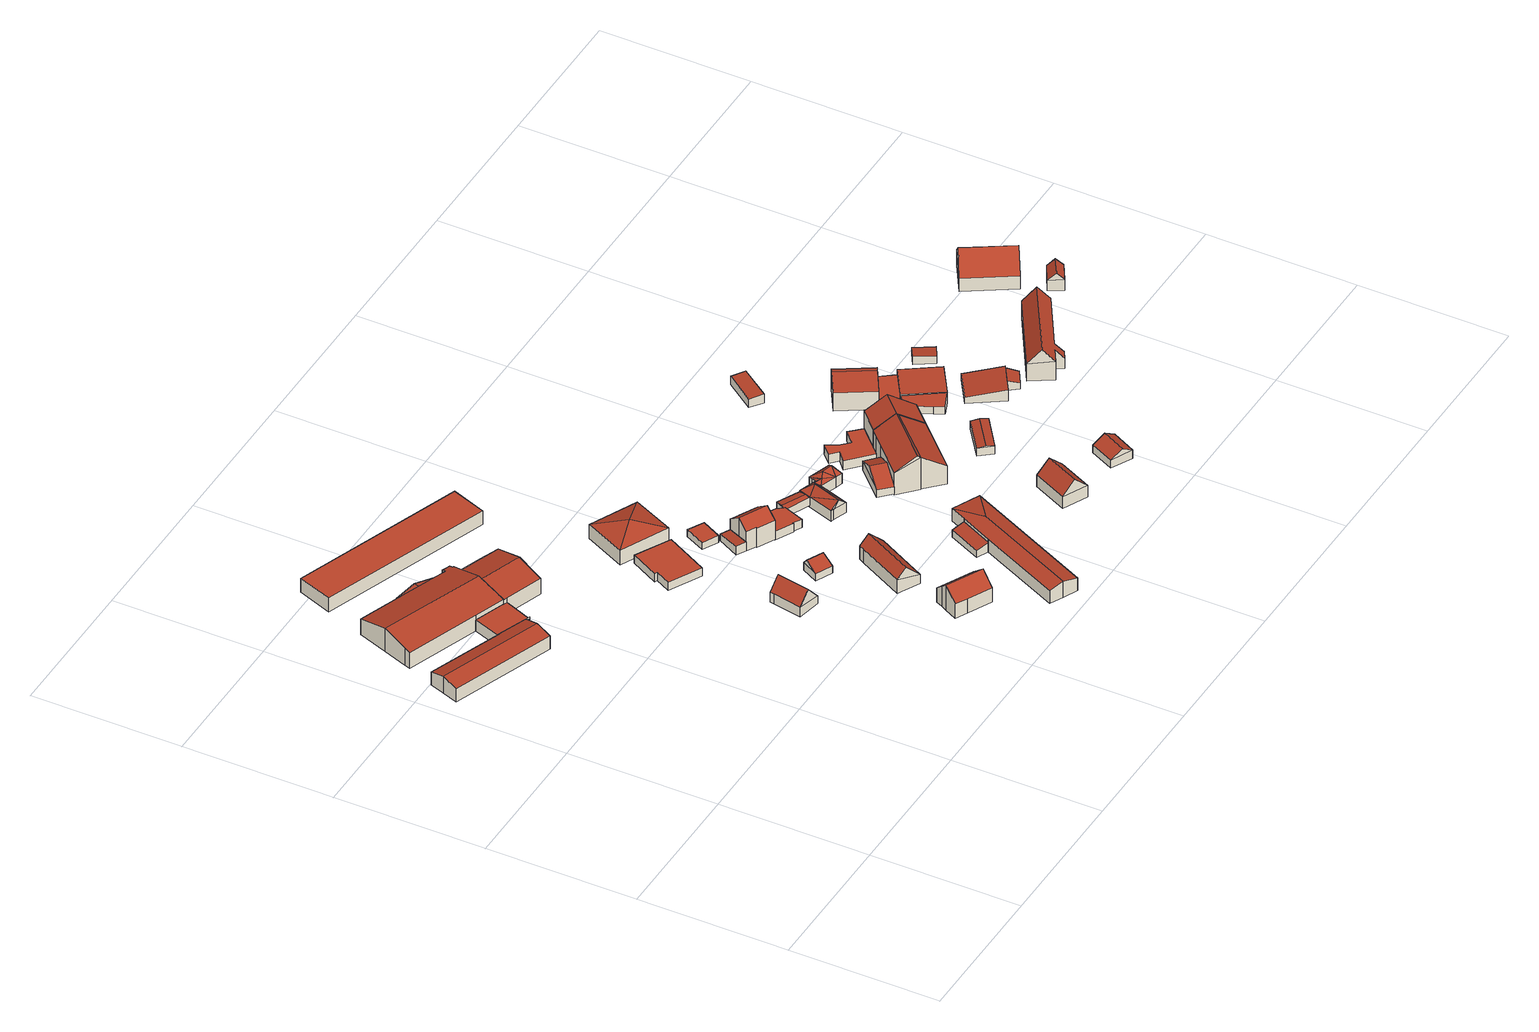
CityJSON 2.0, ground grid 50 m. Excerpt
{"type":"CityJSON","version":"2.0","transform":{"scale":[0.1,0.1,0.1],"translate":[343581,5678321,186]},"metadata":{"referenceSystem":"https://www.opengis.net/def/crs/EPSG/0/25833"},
"CityObjects":{
"building1":{"type":"Building","attributes":{"Gemeindeschluessel":14729160,"Geometrietyp2DReferenz":"3000","function":"31001_2724","roofType":"9999"},"children":["building1-1","building1-2","building1-3","building1-4","building1-5"]},
"building1-1":{"type":"BuildingPart","attributes":{"Dachtyp_tdc":"tdcGableRoof","Dachneigung":14.3,"QualitaetDacherkennung":91,"Geometrietyp2DReferenz":"3000","roofType":"3100","measuredHeight":8.04},"parents":["building1"],"geometry":[{"type":"MultiSurface","lod":"2","boundaries":[[[0,1,2]],[[3,4,5,6]],[[4,7,8,5]],[[7,9,10,8]],[[9,11,12,10]],[[11,13,14,12]],[[13,0,2,14]],[[9,7,4,3,15,16]],[[16,17,0,13,11,9]],[[2,18,19,20,6,5,8,10,12,14]],[[21,1,0,17]],[[18,2,1,21]],[[19,18,21,17,16]],[[3,6,20,15]],[[15,20,19,16]]],"semantics":{"surfaces":[{"type":"WallSurface"},{"type":"RoofSurface"},{"type":"GroundSurface"},{"type":"ClosureSurface"}],"values":[0,0,0,0,0,0,0,1,1,2,0,3,3,3,3]}}]},
"building1-2":{"type":"BuildingPart","attributes":{"Dachtyp_tdc":"tdcPolyFlatRoof","Dachneigung":0,"QualitaetDacherkennung":51,"Geometrietyp2DReferenz":"3000","roofType":"1000","measuredHeight":4.1},"parents":["building1"],"geometry":[{"type":"MultiSurface","lod":"2","boundaries":[[[22,23,24,25]],[[1,26,27,2]],[[26,1,21,23,22]],[[25,24,18,2,27]],[[2,18,21,1]],[[18,24,23,21]],[[25,27,26,22]]],"semantics":{"surfaces":[{"type":"WallSurface"},{"type":"RoofSurface"},{"type":"GroundSurface"},{"type":"ClosureSurface"}],"values":[0,0,1,2,3,3,3]}}]},
"building1-3":{"type":"BuildingPart","attributes":{"Dachtyp_tdc":"tdcGableRoof","Dachneigung":14.22,"QualitaetDacherkennung":87,"Geometrietyp2DReferenz":"3000","roofType":"3100","measuredHeight":6.14},"parents":["building1"],"geometry":[{"type":"MultiSurface","lod":"2","boundaries":[[[28,29,30,31]],[[29,32,33,30]],[[32,34,22,25,33]],[[35,36,37,27,26]],[[36,38,39,37]],[[38,40,41,39]],[[40,42,43,41]],[[42,28,31,43]],[[38,36,35,34,32,29,28]],[[28,42,40,38]],[[31,30,33,25,27,37,39,41,43]],[[26,22,34,35]],[[26,27,25,22]]],"semantics":{"surfaces":[{"type":"WallSurface"},{"type":"RoofSurface"},{"type":"GroundSurface"},{"type":"ClosureSurface"}],"values":[0,0,0,0,0,0,0,0,1,1,2,0,3]}}]},
"building1-4":{"type":"BuildingPart","attributes":{"Dachtyp_tdc":"tdcGableRoof","Dachneigung":14.28,"QualitaetDacherkennung":92,"Geometrietyp2DReferenz":"3000","roofType":"3100","measuredHeight":8.47},"parents":["building1"],"geometry":[{"type":"MultiSurface","lod":"2","boundaries":[[[44,45,46,24]],[[45,47,48,46]],[[47,49,50,48]],[[49,51,52,50]],[[51,53,54,52]],[[53,55,54]],[[56,57,58]],[[56,59,60,57]],[[59,61,62,60]],[[61,63,64,62]],[[63,65,66,64]],[[65,67,68,66]],[[67,69,70,68]],[[69,71,3,6,70]],[[44,24,23]],[[72,71,69,67,65,63,61,59,56,53,51,49]],[[49,47,45,44,73,72]],[[46,48,50,52,54,57,60,62,64,66,68,70,6,20,19,18,24]],[[58,74,55,53,56]],[[58,57,54,55]],[[58,55,74]],[[15,3,71,72]],[[20,6,3,15]],[[73,17,16,15,72]],[[17,21,18,19,16]],[[16,19,20,15]],[[44,23,21,17,73]],[[18,21,23,24]]],"semantics":{"surfaces":[{"type":"WallSurface"},{"type":"RoofSurface"},{"type":"GroundSurface"},{"type":"ClosureSurface"}],"values":[0,0,0,0,0,0,0,0,0,0,0,0,0,0,0,1,1,2,0,3,3,0,3,0,3,3,0,3]}}]},
"building1-5":{"type":"BuildingPart","attributes":{"Dachtyp_tdc":"tdcGableRoof","Dachneigung":14.07,"QualitaetDacherkennung":6,"Geometrietyp2DReferenz":"3000","roofType":"3100","measuredHeight":4.96},"parents":["building1"],"geometry":[{"type":"MultiSurface","lod":"2","boundaries":[[[55,75,76,54]],[[75,77,78,76]],[[77,58,57,78]],[[77,75,79]],[[75,55,74,79]],[[58,77,79,74]],[[54,76,78,57]],[[54,57,58,55]],[[55,58,74]]],"semantics":{"surfaces":[{"type":"WallSurface"},{"type":"RoofSurface"},{"type":"GroundSurface"},{"type":"ClosureSurface"}],"values":[0,0,0,0,1,1,2,3,3]}}]},
"building2":{"type":"Building","attributes":{"Dachtyp_tdc":"tdcFreeFormRoof","Gemeindeschluessel":14729160,"Dachneigung":49.42,"QualitaetDacherkennung":85,"Geometrietyp2DReferenz":"3000","function":"31001_9998","roofType":"5000","measuredHeight":8.1},"geometry":[{"type":"MultiSurface","lod":"2","boundaries":[[[80,81,82,83]],[[81,84,85,82]],[[84,86,87,85]],[[86,88,89,87]],[[88,80,83,89]],[[90,91,88,86,84]],[[81,80,91,90]],[[84,81,90]],[[80,88,91]],[[83,82,85,87,89]]],"semantics":{"surfaces":[{"type":"WallSurface"},{"type":"RoofSurface"},{"type":"GroundSurface"}],"values":[0,0,0,0,0,1,1,0,0,2]}}]},
"building3":{"type":"Building","attributes":{"Dachtyp_tdc":"tdcPolyFlatRoof","Gemeindeschluessel":14729160,"Dachneigung":0,"QualitaetDacherkennung":57,"Geometrietyp2DReferenz":"3000","function":"31001_2000","roofType":"1000","measuredHeight":5.23},"geometry":[{"type":"MultiSurface","lod":"2","boundaries":[[[92,93,94,95]],[[93,96,97,94]],[[96,98,99,97]],[[98,92,95,99]],[[98,96,93,92]],[[95,94,97,99]]],"semantics":{"surfaces":[{"type":"WallSurface"},{"type":"RoofSurface"},{"type":"GroundSurface"}],"values":[0,0,0,0,1,2]}}]},
"building4":{"type":"Building","attributes":{"Dachtyp_tdc":"tdcPolyFlatRoof","Gemeindeschluessel":14729160,"Dachneigung":0,"QualitaetDacherkennung":84,"Geometrietyp2DReferenz":"3000","function":"31001_9998","roofType":"1000","measuredHeight":3},"geometry":[{"type":"MultiSurface","lod":"2","boundaries":[[[100,101,102,103]],[[101,104,105,102]],[[104,106,107,105]],[[106,108,109,107]],[[108,110,111,109]],[[110,100,103,111]],[[110,108,106,104,101,100]],[[103,102,105,107,109,111]]],"semantics":{"surfaces":[{"type":"WallSurface"},{"type":"RoofSurface"},{"type":"GroundSurface"}],"values":[0,0,0,0,0,0,1,2]}}]},
"building5":{"type":"Building","attributes":{"Dachtyp_tdc":"tdcGableRoof","Gemeindeschluessel":14729160,"Dachneigung":40.52,"QualitaetDacherkennung":57,"Geometrietyp2DReferenz":"3000","function":"31001_9998","roofType":"3100","measuredHeight":9.36},"geometry":[{"type":"MultiSurface","lod":"2","boundaries":[[[112,113,114,115]],[[113,116,117,114]],[[116,118,119,117]],[[118,120,121,119]],[[120,122,123,121]],[[122,124,125,123]],[[124,126,127,125]],[[126,112,115,127]],[[122,120,118,116,113]],[[113,112,126,124,122]],[[115,114,117,119,121,123,125,127]]],"semantics":{"surfaces":[{"type":"WallSurface"},{"type":"RoofSurface"},{"type":"GroundSurface"}],"values":[0,0,0,0,0,0,0,0,1,1,2]}}]},
"building6":{"type":"Building","attributes":{"Dachtyp_tdc":"tdcGableRoof","Gemeindeschluessel":14729160,"Dachneigung":24.62,"QualitaetDacherkennung":11,"Geometrietyp2DReferenz":"3000","function":"31001_9998","roofType":"3100","measuredHeight":4.67},"geometry":[{"type":"MultiSurface","lod":"2","boundaries":[[[128,129,130,131]],[[129,132,133,130]],[[132,134,135,133]],[[134,128,131,135]],[[132,129,136]],[[128,134,137]],[[129,128,137,136]],[[134,132,136,137]],[[131,130,133,135]]],"semantics":{"surfaces":[{"type":"WallSurface"},{"type":"RoofSurface"},{"type":"GroundSurface"}],"values":[0,0,0,0,0,0,1,1,2]}}]},
"building7":{"type":"Building","attributes":{"Dachtyp_tdc":"tdcFreeFormRoof","Gemeindeschluessel":14729160,"Dachneigung":44.13,"QualitaetDacherkennung":73,"Geometrietyp2DReferenz":"3000","function":"31001_9998","roofType":"5000","measuredHeight":8.08},"geometry":[{"type":"MultiSurface","lod":"2","boundaries":[[[138,139,140,141]],[[139,142,143,140]],[[142,144,145,143]],[[144,146,147,145]],[[146,148,149,147]],[[148,138,141,149]],[[148,146,150,151,138]],[[150,144,142,139,151]],[[139,138,151]],[[146,144,150]],[[141,140,143,145,147,149]]],"semantics":{"surfaces":[{"type":"WallSurface"},{"type":"RoofSurface"},{"type":"GroundSurface"}],"values":[0,0,0,0,0,0,1,1,0,0,2]}}]},
"building8":{"type":"Building","attributes":{"Dachtyp_tdc":"tdcTentRoof","Gemeindeschluessel":14729160,"Dachneigung":19.78,"QualitaetDacherkennung":75,"Geometrietyp2DReferenz":"3000","function":"31001_9998","roofType":"3500","measuredHeight":8.12},"geometry":[{"type":"MultiSurface","lod":"2","boundaries":[[[152,153,154,155]],[[153,156,157,154]],[[156,158,159,157]],[[158,152,155,159]],[[153,152,160]],[[156,153,160]],[[158,156,160]],[[152,158,160]],[[155,154,157,159]]],"semantics":{"surfaces":[{"type":"WallSurface"},{"type":"RoofSurface"},{"type":"GroundSurface"}],"values":[0,0,0,0,1,1,1,1,2]}}]},
"building9":{"type":"Building","attributes":{"Dachtyp_tdc":"tdcPolyFlatRoof","Gemeindeschluessel":14729160,"Dachneigung":5.05,"QualitaetDacherkennung":70,"Geometrietyp2DReferenz":"3000","function":"31001_9998","roofType":"2100","measuredHeight":3.25},"geometry":[{"type":"MultiSurface","lod":"2","boundaries":[[[161,162,163,164]],[[162,165,166,163]],[[165,167,168,166]],[[167,161,164,168]],[[167,165,162,161]],[[164,163,166,168]]],"semantics":{"surfaces":[{"type":"WallSurface"},{"type":"RoofSurface"},{"type":"GroundSurface"}],"values":[0,0,0,0,1,2]}}]},
"building10":{"type":"Building","attributes":{"Dachtyp_tdc":"tdcPolyFlatRoof","Gemeindeschluessel":14729160,"Dachneigung":0,"QualitaetDacherkennung":82,"Geometrietyp2DReferenz":"3000","function":"31001_9998","roofType":"1000","measuredHeight":2.45},"geometry":[{"type":"MultiSurface","lod":"2","boundaries":[[[169,170,171,172]],[[170,173,174,171]],[[173,175,176,174]],[[175,169,172,176]],[[175,173,170,169]],[[172,171,174,176]]],"semantics":{"surfaces":[{"type":"WallSurface"},{"type":"RoofSurface"},{"type":"GroundSurface"}],"values":[0,0,0,0,1,2]}}]},
"building11":{"type":"Building","attributes":{"Dachtyp_tdc":"tdcGableRoof","Gemeindeschluessel":14729160,"Dachneigung":36.86,"QualitaetDacherkennung":77,"Geometrietyp2DReferenz":"3000","function":"31001_9998","roofType":"3100","measuredHeight":10},"geometry":[{"type":"MultiSurface","lod":"2","boundaries":[[[177,178,179,180]],[[178,181,182,179]],[[181,183,184,182]],[[183,185,186,184]],[[185,187,188,186]],[[187,189,190,188]],[[189,191,192,190]],[[191,193,194,192]],[[193,195,196,194]],[[195,177,180,196]],[[191,189,187,185,183,181]],[[181,178,177,195,193,191]],[[180,179,182,184,186,188,190,192,194,196]]],"semantics":{"surfaces":[{"type":"WallSurface"},{"type":"RoofSurface"},{"type":"GroundSurface"}],"values":[0,0,0,0,0,0,0,0,0,0,1,1,2]}}]},
"building12":{"type":"Building","attributes":{"Gemeindeschluessel":14729160,"Geometrietyp2DReferenz":"3000","function":"31001_9998","roofType":"9999"},"children":["building12-1","building12-2"]},
"building12-1":{"type":"BuildingPart","attributes":{"Dachtyp_tdc":"tdcHipAndGableRoof","Dachneigung":14.1,"QualitaetDacherkennung":51,"Geometrietyp2DReferenz":"3000","roofType":"5000","measuredHeight":5.89},"parents":["building12"],"geometry":[{"type":"MultiSurface","lod":"2","boundaries":[[[197,198,199,200]],[[198,201,202,203,199]],[[204,205,206,207,208]],[[205,209,210,206]],[[209,211,212,210]],[[211,213,214,212]],[[213,215,216,214]],[[215,197,200,216]],[[211,209,217]],[[209,205,204,201,198,197,215,217]],[[215,213,211,217]],[[200,199,203,207,206,210,212,214,216]],[[208,202,201,204]],[[208,207,203,202]]],"semantics":{"surfaces":[{"type":"WallSurface"},{"type":"RoofSurface"},{"type":"GroundSurface"},{"type":"ClosureSurface"}],"values":[0,0,0,0,0,0,0,0,1,1,1,2,0,3]}}]},
"building12-2":{"type":"BuildingPart","attributes":{"Dachtyp_tdc":"tdcPolyFlatRoof","Dachneigung":13.01,"QualitaetDacherkennung":86,"Geometrietyp2DReferenz":"3000","roofType":"2100","measuredHeight":3.55},"parents":["building12"],"geometry":[{"type":"MultiSurface","lod":"2","boundaries":[[[218,208,207,219]],[[202,220,199,203]],[[220,221,222,199]],[[221,218,219,222]],[[221,220,202,208,218]],[[219,207,203,199,222]],[[202,203,207,208]]],"semantics":{"surfaces":[{"type":"WallSurface"},{"type":"RoofSurface"},{"type":"GroundSurface"},{"type":"ClosureSurface"}],"values":[0,0,0,0,1,2,3]}}]},
"building13":{"type":"Building","attributes":{"Dachtyp_tdc":"tdcPolyFlatRoof","Gemeindeschluessel":14729160,"Dachneigung":0,"QualitaetDacherkennung":20,"Geometrietyp2DReferenz":"3000","function":"31001_9998","roofType":"1000","measuredHeight":3.02},"geometry":[{"type":"MultiSurface","lod":"2","boundaries":[[[223,224,225,226]],[[224,227,228,225]],[[227,229,230,228]],[[229,231,232,230]],[[231,233,234,232]],[[233,235,236,234]],[[235,237,238,236]],[[237,223,226,238]],[[237,235,233,231,229,227,224,223]],[[226,225,228,230,232,234,236,238]]],"semantics":{"surfaces":[{"type":"WallSurface"},{"type":"RoofSurface"},{"type":"GroundSurface"}],"values":[0,0,0,0,0,0,0,0,1,2]}}]},
"building14":{"type":"Building","attributes":{"Dachtyp_tdc":"tdcGableRoof","Gemeindeschluessel":14729160,"Dachneigung":10.21,"QualitaetDacherkennung":50,"Geometrietyp2DReferenz":"3000","function":"31001_9998","roofType":"3100","measuredHeight":3.21},"geometry":[{"type":"MultiSurface","lod":"2","boundaries":[[[239,240,241,242]],[[240,243,244,241]],[[243,245,246,244]],[[245,239,242,246]],[[243,240,247]],[[239,245,248]],[[240,239,248,247]],[[245,243,247,248]],[[242,241,244,246]]],"semantics":{"surfaces":[{"type":"WallSurface"},{"type":"RoofSurface"},{"type":"GroundSurface"}],"values":[0,0,0,0,0,0,1,1,2]}}]},
"building15":{"type":"Building","attributes":{"Dachtyp_tdc":"tdcFreeFormRoof","Gemeindeschluessel":14729160,"Dachneigung":39.67,"QualitaetDacherkennung":21,"Geometrietyp2DReferenz":"3000","function":"31001_9998","roofType":"5000","measuredHeight":6.24},"geometry":[{"type":"MultiSurface","lod":"2","boundaries":[[[249,250,251,252]],[[250,253,254,251]],[[253,255,256,254]],[[255,257,258,256]],[[257,259,260,258]],[[259,261,262,260]],[[261,263,264,262]],[[263,265,266,264]],[[265,267,268,266]],[[267,269,270,268]],[[269,271,272,270]],[[271,273,274,272]],[[273,249,252,274]],[[275,273,271]],[[276,273,275]],[[276,249,273]],[[249,276,277]],[[278,269,267]],[[279,269,278]],[[280,269,279]],[[280,271,269]],[[271,280,275]],[[278,267,265]],[[279,278,265,263]],[[263,280,279]],[[261,280,263]],[[280,261,259]],[[276,275,280,259,257]],[[255,276,257]],[[255,277,276]],[[277,255,253]],[[250,277,253]],[[277,250,249]],[[252,251,254,256,258,260,262,264,266,268,270,272,274]]],"semantics":{"surfaces":[{"type":"WallSurface"},{"type":"RoofSurface"},{"type":"GroundSurface"}],"values":[0,0,0,0,0,0,0,0,0,0,0,0,0,1,1,1,1,1,1,1,1,1,1,1,1,1,1,1,1,1,1,0,0,2]}}]},
"building16":{"type":"Building","attributes":{"Dachtyp_tdc":"tdcGableRoof","Gemeindeschluessel":14729160,"Dachneigung":23.71,"QualitaetDacherkennung":57,"Geometrietyp2DReferenz":"3000","function":"31001_9998","roofType":"3100","measuredHeight":6.06},"geometry":[{"type":"MultiSurface","lod":"2","boundaries":[[[281,282,283,284]],[[282,285,286,283]],[[285,287,288,286]],[[287,281,284,288]],[[285,282,289]],[[281,287,290]],[[282,281,290,289]],[[287,285,289,290]],[[284,283,286,288]]],"semantics":{"surfaces":[{"type":"WallSurface"},{"type":"RoofSurface"},{"type":"GroundSurface"}],"values":[0,0,0,0,0,0,1,1,2]}}]},
"building17":{"type":"Building","attributes":{"Dachtyp_tdc":"tdcFreeFormRoof","Gemeindeschluessel":14729160,"Dachneigung":32.78,"QualitaetDacherkennung":85,"Geometrietyp2DReferenz":"3000","function":"31001_9998","roofType":"5000","measuredHeight":12.66},"geometry":[{"type":"MultiSurface","lod":"2","boundaries":[[[291,292,293,294]],[[292,295,296,293]],[[295,297,298,296]],[[297,299,300,298]],[[299,301,302,300]],[[303,297,295,292,291,304]],[[301,299,303,304]],[[299,297,303]],[[291,301,304]],[[302,294,293,296,298,300]],[[301,291,294,302]]],"semantics":{"surfaces":[{"type":"WallSurface"},{"type":"RoofSurface"},{"type":"GroundSurface"}],"values":[0,0,0,0,0,1,1,0,0,2,0]}}]},
"building18":{"type":"Building","attributes":{"Dachtyp_tdc":"tdcGableRoof","Gemeindeschluessel":14729160,"Dachneigung":43.56,"QualitaetDacherkennung":87,"Geometrietyp2DReferenz":"3000","function":"31001_9998","roofType":"3100","measuredHeight":8.67},"geometry":[{"type":"MultiSurface","lod":"2","boundaries":[[[305,306,307,308]],[[306,309,310,307]],[[309,311,312,310]],[[311,305,308,312]],[[309,306,313]],[[305,311,314]],[[306,305,314,313]],[[311,309,313,314]],[[308,307,310,312]]],"semantics":{"surfaces":[{"type":"WallSurface"},{"type":"RoofSurface"},{"type":"GroundSurface"}],"values":[0,0,0,0,0,0,1,1,2]}}]},
"building19":{"type":"Building","attributes":{"Dachtyp_tdc":"tdcPolyFlatRoof","Gemeindeschluessel":14729160,"Dachneigung":33.02,"QualitaetDacherkennung":85,"Geometrietyp2DReferenz":"3000","function":"31001_9998","roofType":"2100","measuredHeight":12.13},"geometry":[{"type":"MultiSurface","lod":"2","boundaries":[[[315,301,316,317]],[[301,299,318,316]],[[299,319,320,318]],[[319,315,317,320]],[[319,299,301,315]],[[317,316,318,320]]],"semantics":{"surfaces":[{"type":"WallSurface"},{"type":"RoofSurface"},{"type":"GroundSurface"}],"values":[0,0,0,0,1,2]}}]},
"building20":{"type":"Building","attributes":{"Dachtyp_tdc":"tdcPolyFlatRoof","Gemeindeschluessel":14729160,"Dachneigung":0,"QualitaetDacherkennung":29,"Geometrietyp2DReferenz":"3000","function":"31001_9998","roofType":"1000","measuredHeight":3.4},"geometry":[{"type":"MultiSurface","lod":"2","boundaries":[[[321,322,323,324]],[[322,325,326,323]],[[325,327,328,326]],[[327,329,330,328]],[[329,331,332,330]],[[331,333,334,332]],[[333,335,336,334]],[[335,337,338,336]],[[337,339,340,338]],[[339,321,324,340]],[[339,337,335,333,331,329,327,325,322,321]],[[324,323,326,328,330,332,334,336,338,340]]],"semantics":{"surfaces":[{"type":"WallSurface"},{"type":"RoofSurface"},{"type":"GroundSurface"}],"values":[0,0,0,0,0,0,0,0,0,0,1,2]}}]},
"building21":{"type":"Building","attributes":{"Dachtyp_tdc":"tdcFreeFormRoof","Gemeindeschluessel":14729160,"Dachneigung":33.26,"QualitaetDacherkennung":87,"Geometrietyp2DReferenz":"3000","function":"31001_9998","roofType":"5000","measuredHeight":13.49},"geometry":[{"type":"MultiSurface","lod":"2","boundaries":[[[341,342,343,344]],[[342,297,345,343]],[[297,346,347,345]],[[346,348,349,347]],[[348,341,344,349]],[[341,348,350,351,342]],[[351,350,346,297]],[[297,342,351]],[[348,346,350]],[[344,343,345,347,349]]],"semantics":{"surfaces":[{"type":"WallSurface"},{"type":"RoofSurface"},{"type":"GroundSurface"}],"values":[0,0,0,0,0,1,1,0,0,2]}}]},
"building22":{"type":"Building","attributes":{"Dachtyp_tdc":"tdcGableRoof","Gemeindeschluessel":14729160,"Dachneigung":10.07,"QualitaetDacherkennung":77,"Geometrietyp2DReferenz":"3000","function":"31001_9998","roofType":"3100","measuredHeight":3.31},"geometry":[{"type":"MultiSurface","lod":"2","boundaries":[[[352,353,354,355]],[[353,356,357,354]],[[356,358,359,357]],[[358,352,355,359]],[[356,353,360]],[[352,358,361]],[[353,352,361,360]],[[358,356,360,361]],[[355,354,357,359]]],"semantics":{"surfaces":[{"type":"WallSurface"},{"type":"RoofSurface"},{"type":"GroundSurface"}],"values":[0,0,0,0,0,0,1,1,2]}}]},
"building23":{"type":"Building","attributes":{"Dachtyp_tdc":"tdcGableRoof","Gemeindeschluessel":14729160,"Dachneigung":29.76,"QualitaetDacherkennung":92,"Geometrietyp2DReferenz":"3000","function":"31001_9998","roofType":"3100","measuredHeight":5.2},"geometry":[{"type":"MultiSurface","lod":"2","boundaries":[[[362,363,364,365]],[[363,366,367,364]],[[366,368,369,367]],[[368,362,365,369]],[[366,363,370]],[[362,368,371]],[[363,362,371,370]],[[368,366,370,371]],[[365,364,367,369]]],"semantics":{"surfaces":[{"type":"WallSurface"},{"type":"RoofSurface"},{"type":"GroundSurface"}],"values":[0,0,0,0,0,0,1,1,2]}}]},
"building24":{"type":"Building","attributes":{"Dachtyp_tdc":"tdcPolyFlatRoof","Gemeindeschluessel":14729160,"Dachneigung":13.1,"QualitaetDacherkennung":87,"Geometrietyp2DReferenz":"3000","function":"31001_9998","roofType":"2100","measuredHeight":3.91},"geometry":[{"type":"MultiSurface","lod":"2","boundaries":[[[372,373,374,375]],[[373,376,377,374]],[[376,378,379,377]],[[378,380,381,379]],[[380,372,375,381]],[[380,378,376,373,372]],[[375,374,377,379,381]]],"semantics":{"surfaces":[{"type":"WallSurface"},{"type":"RoofSurface"},{"type":"GroundSurface"}],"values":[0,0,0,0,0,1,2]}}]},
"building25":{"type":"Building","attributes":{"Dachtyp_tdc":"tdcGableRoof","Gemeindeschluessel":14729160,"Dachneigung":10.3,"QualitaetDacherkennung":67,"Geometrietyp2DReferenz":"3000","function":"31001_9998","roofType":"3100","measuredHeight":8.19},"geometry":[{"type":"MultiSurface","lod":"2","boundaries":[[[382,383,384,385]],[[383,386,387,384]],[[386,388,389,387]],[[388,382,385,389]],[[386,383,390]],[[382,388,391]],[[383,382,391,390]],[[388,386,390,391]],[[385,384,387,389]]],"semantics":{"surfaces":[{"type":"WallSurface"},{"type":"RoofSurface"},{"type":"GroundSurface"}],"values":[0,0,0,0,0,0,1,1,2]}}]},
"building26":{"type":"Building","attributes":{"Dachtyp_tdc":"tdcPolyFlatRoof","Gemeindeschluessel":14729160,"Dachneigung":2.59,"QualitaetDacherkennung":77,"Geometrietyp2DReferenz":"3000","function":"31001_9998","roofType":"2100","measuredHeight":3.43},"geometry":[{"type":"MultiSurface","lod":"2","boundaries":[[[392,393,394,395]],[[393,396,397,394]],[[396,398,399,397]],[[398,400,401,399]],[[400,392,395,401]],[[400,398,396,393,392]],[[395,394,397,399,401]]],"semantics":{"surfaces":[{"type":"WallSurface"},{"type":"RoofSurface"},{"type":"GroundSurface"}],"values":[0,0,0,0,0,1,2]}}]},
"building27":{"type":"Building","attributes":{"Dachtyp_tdc":"tdcPolyFlatRoof","Gemeindeschluessel":14729160,"Dachneigung":3.11,"QualitaetDacherkennung":65,"Geometrietyp2DReferenz":"3000","function":"31001_9998","roofType":"2100","measuredHeight":3.31},"geometry":[{"type":"MultiSurface","lod":"2","boundaries":[[[402,403,404,405]],[[403,406,407,404]],[[406,408,409,407]],[[408,402,405,409]],[[408,406,403,402]],[[405,404,407,409]]],"semantics":{"surfaces":[{"type":"WallSurface"},{"type":"RoofSurface"},{"type":"GroundSurface"}],"values":[0,0,0,0,1,2]}}]},
"building28":{"type":"Building","attributes":{"Dachtyp_tdc":"tdcPolyFlatRoof","Gemeindeschluessel":14729160,"Dachneigung":6.76,"QualitaetDacherkennung":87,"Geometrietyp2DReferenz":"3000","function":"31001_9998","roofType":"2100","measuredHeight":5.21},"geometry":[{"type":"MultiSurface","lod":"2","boundaries":[[[410,411,412,374]],[[411,413,414,412]],[[413,415,377,414]],[[415,410,374,377]],[[415,413,411,410]],[[374,412,414,377]]],"semantics":{"surfaces":[{"type":"WallSurface"},{"type":"RoofSurface"},{"type":"GroundSurface"}],"values":[0,0,0,0,1,2]}}]},
"building29":{"type":"Building","attributes":{"Dachtyp_tdc":"tdcPolyFlatRoof","Gemeindeschluessel":14729160,"Dachneigung":8.82,"QualitaetDacherkennung":66,"Geometrietyp2DReferenz":"3000","function":"31001_9998","roofType":"2100","measuredHeight":4.25},"geometry":[{"type":"MultiSurface","lod":"2","boundaries":[[[416,417,418,419]],[[417,420,421,418]],[[420,422,423,421]],[[422,424,425,423]],[[424,416,419,425]],[[424,422,420,417,416]],[[419,418,421,423,425]]],"semantics":{"surfaces":[{"type":"WallSurface"},{"type":"RoofSurface"},{"type":"GroundSurface"}],"values":[0,0,0,0,0,1,2]}}]},
"building30":{"type":"Building","attributes":{"Dachtyp_tdc":"tdcPolyFlatRoof","Gemeindeschluessel":14729160,"Dachneigung":18.11,"QualitaetDacherkennung":69,"Geometrietyp2DReferenz":"3000","function":"31001_9998","roofType":"2100","measuredHeight":3.8},"geometry":[{"type":"MultiSurface","lod":"2","boundaries":[[[426,427,428,429]],[[427,430,431,428]],[[430,432,433,431]],[[432,426,429,433]],[[432,430,427,426]],[[429,428,431,433]]],"semantics":{"surfaces":[{"type":"WallSurface"},{"type":"RoofSurface"},{"type":"GroundSurface"}],"values":[0,0,0,0,1,2]}}]},
"building31":{"type":"Building","attributes":{"Dachtyp_tdc":"tdcPolyFlatRoof","Gemeindeschluessel":14729160,"Dachneigung":7.3,"QualitaetDacherkennung":77,"Geometrietyp2DReferenz":"3000","function":"31001_9998","roofType":"2100","measuredHeight":2.92},"geometry":[{"type":"MultiSurface","lod":"2","boundaries":[[[434,435,436,437]],[[435,438,439,436]],[[438,440,441,439]],[[440,434,437,441]],[[440,438,435,434]],[[437,436,439,441]]],"semantics":{"surfaces":[{"type":"WallSurface"},{"type":"RoofSurface"},{"type":"GroundSurface"}],"values":[0,0,0,0,1,2]}}]},
"building32":{"type":"Building","attributes":{"Dachtyp_tdc":"tdcFreeFormRoof","Gemeindeschluessel":14729160,"Dachneigung":49.41,"QualitaetDacherkennung":78,"Geometrietyp2DReferenz":"3000","function":"31001_9998","roofType":"5000","measuredHeight":11.38},"geometry":[{"type":"MultiSurface","lod":"2","boundaries":[[[442,443,444,445]],[[443,446,447,444]],[[446,448,449,447]],[[448,450,451,449]],[[450,452,453,451]],[[452,454,455,453]],[[454,456,457,455]],[[456,442,445,457]],[[458,459,446,443]],[[450,448,459,458,442,456,454,452]],[[443,442,458]],[[448,446,459]],[[445,444,447,449,451,453,455,457]]],"semantics":{"surfaces":[{"type":"WallSurface"},{"type":"RoofSurface"},{"type":"GroundSurface"}],"values":[0,0,0,0,0,0,0,0,1,1,0,0,2]}}]},
"building33":{"type":"Building","attributes":{"Dachtyp_tdc":"tdcGableRoof","Gemeindeschluessel":14729160,"Dachneigung":43.27,"QualitaetDacherkennung":88,"Geometrietyp2DReferenz":"3000","function":"31001_9998","roofType":"3100","measuredHeight":10.99},"geometry":[{"type":"MultiSurface","lod":"2","boundaries":[[[460,461,462,463]],[[461,464,465,462]],[[464,466,467,465]],[[466,460,463,467]],[[464,461,468]],[[460,466,469]],[[461,460,469,468]],[[466,464,468,469]],[[463,462,465,467]]],"semantics":{"surfaces":[{"type":"WallSurface"},{"type":"RoofSurface"},{"type":"GroundSurface"}],"values":[0,0,0,0,0,0,1,1,2]}}]},
"building34":{"type":"Building","attributes":{"Dachtyp_tdc":"tdcGableRoof","Gemeindeschluessel":14729160,"Dachneigung":42.79,"QualitaetDacherkennung":77,"Geometrietyp2DReferenz":"3000","function":"31001_9998","roofType":"3100","measuredHeight":6.39},"geometry":[{"type":"MultiSurface","lod":"2","boundaries":[[[470,471,472,473]],[[471,474,475,472]],[[474,476,477,475]],[[476,470,473,477]],[[474,471,478]],[[470,476,479]],[[471,470,479,478]],[[476,474,478,479]],[[473,472,475,477]]],"semantics":{"surfaces":[{"type":"WallSurface"},{"type":"RoofSurface"},{"type":"GroundSurface"}],"values":[0,0,0,0,0,0,1,1,2]}}]}
},
"vertices":[
[439,1431,111],[439,1431,95],[439,1431,54],[486,1612,111],[560,1586,111],[560,1586,54],[486,1612,54],[628,1561,111],[628,1561,54],[597,1474,135],[597,1474,54],[575,1414,118],[575,1414,54],[565,1387,111],[565,1387,54],[460,1536,131],[456,1524,135],[427,1436,111],[427,1436,54],[456,1524,54],[460,1536,54],[427,1436,95],
[289,1378,95],[324,1472,95],[324,1472,54],[289,1378,54],[402,1336,95],[402,1336,54],
[25,1419,116],[43,1468,102],[43,1468,54],[25,1419,54],[289,1377,103],[289,1377,54],[289,1378,103],[402,1336,103],[388,1340,103],[388,1340,54],[371,1294,116],[371,1294,54],[353,1243,102],[353,1243,54],[7,1367,102],[7,1367,54],
[324,1472,112],[79,1559,112],[79,1559,54],[86,1577,117],[86,1577,54],[116,1659,139],[116,1659,54],[152,1759,112],[152,1759,54],[304,1705,112],[304,1705,54],[304,1705,86],[449,1652,112],[449,1652,54],[449,1652,83],[463,1647,112],[463,1647,54],[467,1659,109],[467,1659,54],[481,1654,109],[481,1654,54],[494,1650,109],[494,1650,54],[490,1638,112],[490,1638,54],[494,1636,112],[494,1636,54],[486,1612,118],[460,1536,139],[427,1436,112],[371,1681,104],
[312,1728,86],[312,1728,54],[457,1676,83],[457,1676,54],[379,1704,104],
[897,750,109],[876,640,109],[876,640,82],[897,750,82],[795,655,119],[795,655,82],[813,750,119],[813,750,82],[815,765,119],[815,765,82],[831,648,163],[851,758,163],
[201,1891,105],[243,2006,105],[243,2006,53],[201,1891,53],[810,1803,105],[810,1803,53],[769,1688,105],[769,1688,53],
[902,1138,113],[828,996,113],[828,996,83],[902,1138,83],[722,1051,113],[722,1051,83],[747,1100,113],[747,1100,83],[738,1104,113],[738,1104,83],[787,1198,113],[787,1198,83],
[1003,255,135],[1023,295,175],[1023,295,82],[1003,255,82],[1033,314,158],[1033,314,82],[1045,338,134],[1045,338,82],[1163,279,134],[1163,279,82],[1141,236,175],[1141,236,82],[1121,196,135],[1121,196,82],[1042,235,135],[1042,235,82],
[995,751,107],[1049,725,107],[1049,725,79],[995,751,79],[1024,671,105],[1024,671,79],[969,696,105],[969,696,79],[1043,711,126],[989,737,126],
[1099,421,114],[1026,459,132],[1026,459,82],[1099,421,82],[1105,611,132],[1105,611,82],[1114,629,132],[1114,629,82],[1187,591,114],[1187,591,82],[1127,475,114],[1127,475,82],[1143,615,163],[1055,444,163],
[937,1164,121],[779,1239,121],[779,1239,66],[937,1164,66],[845,1378,118],[845,1378,66],[1003,1303,118],[1003,1303,66],[889,1267,147],
[1041,1017,97],[1003,944,105],[1003,944,72],[1041,1017,72],[972,960,105],[972,960,72],[1010,1033,97],[1010,1033,72],
[1036,1101,95],[1002,1035,95],[1002,1035,70],[1036,1101,70],[950,1061,95],[950,1061,70],[984,1128,95],[984,1128,70],
[1034,928,143],[1003,944,143],[1003,944,71],[1034,928,71],[1020,976,171],[1020,976,71],[1041,1017,136],[1041,1017,71],[1071,1002,136],[1071,1002,71],[1072,1004,135],[1072,1004,71],[1130,974,135],[1130,974,71],[1109,932,171],[1109,932,71],[1091,896,141],[1091,896,71],[1033,926,142],[1033,926,71],
[1199,49,124],[1325,318,124],[1325,318,77],[1199,49,77],[1326,317,124],[1326,317,112],[1326,317,77],[1378,427,124],[1378,426,124],[1378,426,77],[1378,427,77],[1378,427,113],[1403,480,124],[1403,480,77],[1494,438,123],[1494,438,77],[1291,6,123],[1291,6,77],[1243,28,136],[1243,28,77],[1403,368,136],
[1338,445,102],[1338,445,77],[1325,318,112],[1287,336,102],[1287,336,77],
[1204,923,100],[1178,854,100],[1178,854,69],[1204,923,69],[1150,869,100],[1150,869,69],[1149,866,100],[1149,866,69],[1091,896,100],[1091,896,69],[1130,974,100],[1130,974,69],[1188,944,100],[1188,944,69],[1188,942,100],[1188,942,69],
[1286,887,92],[1204,923,91],[1204,923,63],[1286,887,63],[1226,963,90],[1226,963,63],[1299,926,90],[1299,926,63],[1213,939,95],[1291,902,95],
[1314,781,95],[1268,797,95],[1268,797,57],[1314,781,57],[1257,800,95],[1257,800,57],[1286,887,95],[1286,887,57],[1299,926,95],[1299,926,57],[1358,906,95],[1358,906,57],[1362,919,95],[1362,919,57],[1367,932,95],[1367,932,57],[1443,906,95],[1443,906,57],[1426,855,95],[1426,855,57],[1403,862,95],[1403,862,57],[1347,881,95],[1347,881,57],[1341,863,95],[1341,863,57],[1338,898,106],[1318,888,120],[1286,791,120],[1419,886,117],[1384,897,117],[1367,889,106],
[1437,688,101],[1399,726,101],[1399,726,74],[1437,688,74],[1492,822,108],[1492,822,74],[1532,784,108],[1532,784,74],[1451,779,134],[1490,741,134],
[1437,688,153],[1532,784,153],[1532,784,71],[1437,688,71],[1561,814,153],[1561,814,71],[1583,836,153],[1583,836,71],[1637,782,193],[1637,782,71],[1495,632,191],[1495,632,71],[1632,787,198],[1488,639,198],
[1747,301,114],[1693,188,114],[1693,188,72],[1747,301,72],[1611,227,115],[1611,227,72],[1665,341,115],[1665,341,72],[1651,208,158],[1705,322,158],
[1553,576,139],[1495,632,72],[1553,576,72],[1637,782,72],[1697,725,139],[1697,725,72],
[1561,814,88],[1486,884,88],[1486,884,54],[1561,814,54],[1519,913,88],[1519,913,54],[1494,935,88],[1494,935,54],[1526,967,88],[1526,967,54],[1546,930,88],[1546,930,54],[1574,902,88],[1574,902,54],[1611,939,88],[1611,939,54],[1647,901,88],[1647,901,54],[1583,836,88],[1583,836,54],
[1697,725,140],[1637,782,195],[1637,782,64],[1697,725,64],[1583,836,64],[1647,901,153],[1647,901,64],[1760,790,140],[1760,790,64],[1697,852,199],[1633,786,199],
[1846,597,101],[1741,520,101],[1741,520,72],[1846,597,72],[1708,562,100],[1708,562,72],[1811,639,100],[1811,639,72],[1725,540,105],[1829,617,105],
[1957,240,99],[1917,160,99],[1917,160,67],[1957,240,67],[1847,195,95],[1847,195,67],[1887,275,95],[1887,275,67],[1885,176,119],[1925,256,119],
[1787,844,96],[1814,871,104],[1814,871,69],[1787,844,69],[1888,755,108],[1888,755,69],[1840,736,96],[1840,736,69],[1823,765,95],[1823,765,69],
[1778,922,125],[1709,1036,125],[1709,1036,58],[1778,922,58],[1796,1089,133],[1796,1089,58],[1865,975,133],[1865,975,58],[1778,1078,140],[1847,964,140],
[1778,922,96],[1793,932,97],[1793,932,66],[1778,922,66],[1865,975,100],[1865,975,66],[1899,927,101],[1899,927,66],[1814,871,96],[1814,871,66],
[1706,1262,38],[1666,1291,35],[1666,1291,5],[1706,1262,5],[1736,1389,35],[1736,1389,5],[1776,1360,38],[1776,1360,5],
[1814,871,109],[1899,927,121],[1899,927,69],[1974,814,121],[1974,814,69],[1888,755,109],
[1979,603,111],[1909,710,91],[1909,710,69],[1979,603,69],[2002,771,91],[2002,771,69],[2072,663,111],[2072,663,69],[2021,631,111],[2021,631,69],
[2046,599,91],[2021,631,104],[2021,631,67],[2046,599,67],[2072,663,105],[2072,663,67],[2092,628,91],[2092,628,67],
[2079,895,90],[2036,869,96],[2036,869,67],[2079,895,67],[2000,929,96],[2000,929,67],[2042,955,90],[2042,955,67],
[2142,534,127],[2099,606,120],[2099,606,58],[2142,534,58],[2351,758,120],[2351,758,58],[2394,685,127],[2394,685,58],[2214,577,127],[2214,577,58],[2229,553,96],[2229,553,58],[2201,536,96],[2201,536,58],[2187,561,127],[2187,561,58],[2122,568,171],[2373,720,171],
[2483,1043,109],[2577,893,109],[2577,893,52],[2483,1043,52],[2473,828,100],[2473,828,52],[2379,979,100],[2379,979,52],[2528,863,162],[2435,1013,162],
[2586,746,94],[2526,711,94],[2526,711,53],[2586,746,53],[2501,754,92],[2501,754,53],[2561,789,92],[2561,789,53],[2514,731,116],[2574,767,116]
]}
